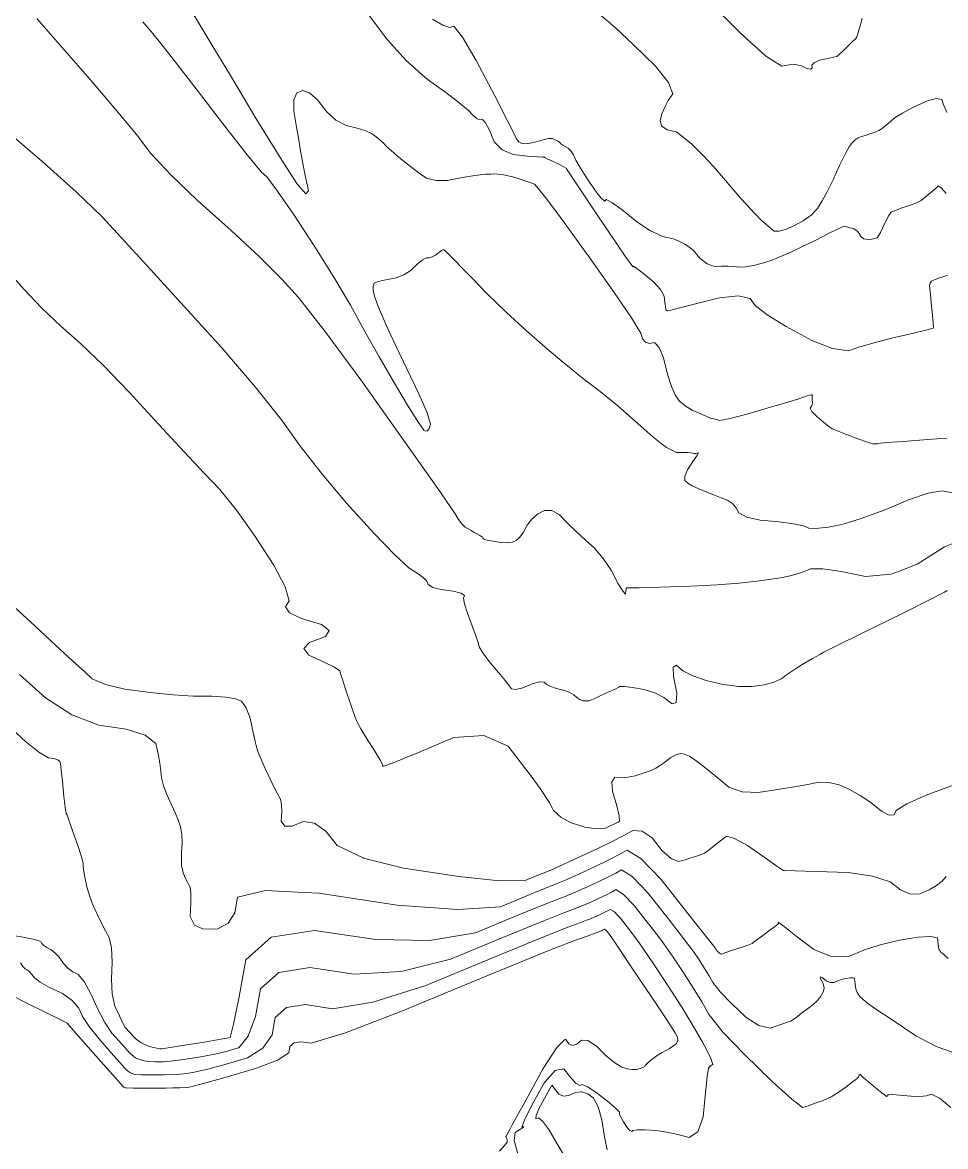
# Model space of a CAD drawing. Header units: inches. Extents: x 1337389 to 1347141, y 407035 to 414577.
# Drawn here: x 1345845 to 1346448, y 411025 to 411760 of the extents above; entities that cross this region are included whole.
import ezdxf

# ---------------------------------------------------------------- set-up
doc = ezdxf.new("R2010")
doc.units = ezdxf.units.IN
doc.header["$MEASUREMENT"] = 0
doc.layers.add('Topo', color=7, linetype='Continuous', lineweight=15, true_color=0x459900)

msp = doc.modelspace()

# ---------------------------------------------------------------- linework, layer by layer
at = {"layer": 'Topo'}
for p, q in [((1346375.8651, 411659.4899, 925), (1346375.4429, 411658.5739, 925)), ((1346422.435, 411402.713, 900), (1346417.3929, 411400.8092, 900)), ((1346194.8229, 411155.1441, 860), (1346193.1359, 411154.4691, 860)), ((1346194.5282, 411089.848, 860), (1346198.6439, 411093.8642, 860))]:
    msp.add_line(p, q, dxfattribs=at)
for points, elevation in [([(1346334.8648, 411735.1941), (1346330.4268, 411738.0789), (1346313.9141, 411752.9399), (1346291.5221, 411775.7502), (1346272.8729, 411793.8869), (1346257.9652, 411807.3522), (1346256.695, 411808.3519)], 930), ([(1346050.2668, 411786.8141), (1346054.0741, 411784.0098), (1346061.588, 411776.1482), (1346071.315, 411764.3319), (1346083.2561, 411748.5589), (1346095.426, 411735.0319), (1346107.826, 411723.75), (1346111.5651, 411721.0751)], 915), ([(1346124.4129, 411656.8638), (1346122.796, 411656.5329), (1346114.9609, 411656.3739), (1346108.692, 411657.9821), (1346103.99, 411661.3569), (1346099.2361, 411664.9269), (1346094.4298, 411668.6921), (1346089.5711, 411672.6509), (1346085.6571, 411675.9882), (1346082.687, 411678.701), (1346080.66, 411680.7919), (1346078.4031, 411682.883), (1346075.9161, 411684.9741), (1346073.197, 411687.065), (1346069.0109, 411689.0002), (1346063.3571, 411690.779), (1346056.2351, 411692.4011), (1346049.5501, 411696.017), (1346043.3028, 411701.626), (1346037.492, 411709.2279), (1346032.341, 411713.7849), (1346027.85, 411715.2949), (1346024.019, 411713.7598), (1346022.0669, 411709.2441), (1346021.9951, 411701.7471), (1346023.8028, 411691.2679), (1346025.2061, 411683.0531), (1346026.205, 411677.103), (1346026.7991, 411673.4179), (1346027.8888, 411667.616), (1346029.4761, 411659.697), (1346031.5579, 411649.6611), (1346029.8822, 411647.7102), (1346024.445, 411653.8431), (1346015.2489, 411668.061), (1346006.249, 411682.3579), (1345997.4441, 411696.7342), (1345988.8341, 411711.1881), (1345979.819, 411726.272), (1345970.401, 411741.9829), (1345960.5771, 411758.3231), (1345949, 411777.6999)], 910), ([(1346261.492, 411695.5429), (1346262.7333, 411700.075), (1346264.5289, 411704.507), (1346266.8811, 411708.8381), (1346269.7878, 411713.0681), (1346266.9751, 411720.5311), (1346258.442, 411731.2259), (1346244.1869, 411745.1519), (1346232.0361, 411756.5218), (1346221.9869, 411765.3359)], 925), ([(1346338.9361, 411396.4661), (1346334.0741, 411395.704), (1346324.7119, 411394.467), (1346313.243, 411393.1309), (1346298.8759, 411392.026), (1346281.61, 411391.1541), (1346261.4469, 411390.514), (1346247.7619, 411390.1279), (1346240.5571, 411389.996), (1346239.832, 411390.118), (1346239.3229, 411389.4922), (1346239.029, 411388.1189), (1346238.9519, 411385.998), (1346237.3382, 411387.5329), (1346234.187, 411392.7232), (1346229.5011, 411401.569), (1346224.3148, 411409.29), (1346218.6319, 411415.887), (1346212.45, 411421.358), (1346206.569, 411426.8251), (1346200.989, 411432.2862), (1346195.71, 411437.742), (1346190.6931, 411440.537), (1346185.938, 411440.6692), (1346181.4468, 411438.14), (1346177.6691, 411434.9382), (1346174.606, 411431.0619), (1346172.257, 411426.513), (1346169.8591, 411423.1441), (1346167.4109, 411420.9563), (1346164.9129, 411419.947), (1346161.5518, 411419.5409), (1346157.3299, 411419.7369), (1346152.2449, 411420.5338), (1346148.6789, 411421.197), (1346146.633, 411421.7251), (1346146.1061, 411422.118), (1346145.6741, 411422.529), (1346145.3361, 411422.9592), (1346145.0938, 411423.407), (1346144.8531, 411423.709), (1346144.614, 411423.8649), (1346144.3782, 411423.876), (1346143.529, 411424.2868), (1346142.0701, 411425.0991), (1346139.998, 411426.312), (1346137.9561, 411427.5029), (1346135.9428, 411428.6729), (1346133.9579, 411429.8221), (1346131.89, 411431.843), (1346129.737, 411434.7363), (1346127.4989, 411438.5021), (1346116.0901, 411454.968), (1346095.5089, 411484.1341), (1346065.755, 411526.001), (1346042.282, 411557.924), (1346025.089, 411579.9038), (1346014.1761, 411591.941), (1345999.502, 411606.5609), (1345981.0681, 411623.7631), (1345958.8732, 411643.548), (1345941.2759, 411660.418), (1345928.2781, 411674.374), (1345919.8771, 411685.4151), (1345907.174, 411700.9269), (1345890.1671, 411720.9079), (1345868.856, 411745.359), (1345854.004, 411762.437)], 900), ([(1346138.368, 411592.7279), (1346134.1911, 411596.9939), (1346125.0251, 411606.3), (1346120.3067, 411611.0069), (1346120.0379, 411611.1169), (1346119.7919, 411611.182), (1346119.5689, 411611.203), (1346119.368, 411611.18), (1346118.4691, 411610.574), (1346116.871, 411609.3858), (1346114.573, 411607.615), (1346112.4548, 411606.4349), (1346110.517, 411605.8469), (1346108.758, 411605.85), (1346106.2001, 411604.5161), (1346102.843, 411601.8459), (1346098.6871, 411597.8389), (1346094.0439, 411594.8101), (1346088.916, 411592.7578), (1346083.303, 411591.6829), (1346079.0379, 411590.7618), (1346076.1222, 411589.994), (1346074.5559, 411589.379), (1346073.81, 411587.639), (1346073.8849, 411584.7741), (1346074.781, 411580.783), (1346076.7308, 411575.1541), (1346079.7361, 411567.887), (1346083.796, 411558.982), (1346089.204, 411547.451), (1346095.9601, 411533.294), (1346104.0661, 411516.5109), (1346109.1819, 411504.4259), (1346111.308, 411497.0391), (1346110.446, 411494.35), (1346109.438, 411492.808), (1346108.2839, 411492.413), (1346106.985, 411493.165), (1346103.033, 411498.859), (1346096.43, 411509.495), (1346087.1738, 411525.0722), (1346077.8501, 411541.154), (1346068.4559, 411557.7409), (1346058.9939, 411574.8331), (1346048.076, 411593.2991), (1346035.7033, 411613.137), (1346021.8729, 411634.3481), (1346011.4251, 411649.5839), (1346004.3589, 411658.8451), (1346000.673, 411662.1301), (1345991.487, 411673.1639), (1345976.802, 411691.947), (1345956.6159, 411718.4782), (1345940.9491, 411738.701), (1345929.8, 411752.6161), (1345923.171, 411760.2229)], 905), ([(1346220.311, 411648.2071), (1346218.9949, 411649.8909), (1346213.5638, 411657.995), (1346209.405, 411664.5879), (1346206.5189, 411669.67), (1346204.9049, 411673.2399), (1346203.2051, 411675.917), (1346201.417, 411677.7), (1346199.5421, 411678.589), (1346197.9571, 411679.511), (1346196.664, 411680.4661), (1346195.6611, 411681.4551), (1346194.4241, 411682.3451), (1346192.9521, 411683.1389), (1346191.245, 411683.834), (1346188.585, 411683.8209), (1346184.9709, 411683.098), (1346180.405, 411681.665), (1346176.5617, 411680.7919), (1346173.4442, 411680.476), (1346171.0499, 411680.7191), (1346169.1038, 411681.731), (1346167.608, 411683.513), (1346166.5611, 411686.0629), (1346161.8099, 411695.4869), (1346153.3549, 411711.7852), (1346141.196, 411734.9579), (1346132.2549, 411750.1379), (1346126.5301, 411757.325), (1346124.0221, 411756.5202), (1346119.4061, 411758.0899), (1346112.6821, 411762.0351)], 920), ([(1346393.7721, 411762.604), (1346392.477, 411758.2131), (1346391.474, 411754.8259), (1346390.7619, 411752.442), (1346390.3418, 411751.0619), (1346389.929, 411750.019), (1346389.5239, 411749.3149), (1346389.1259, 411748.9488), (1346387.608, 411747.4851), (1346384.972, 411744.923), (1346381.2149, 411741.263), (1346378.6129, 411738.8049), (1346377.166, 411737.5477), (1346376.8719, 411737.4929), (1346374.91, 411737.0799), (1346371.2791, 411736.3071), (1346365.9799, 411735.1751), (1346362.4849, 411733.7379), (1346360.7949, 411731.995), (1346360.909, 411729.9481), (1346359.8249, 411729.175), (1346357.5418, 411729.6781), (1346354.061, 411731.456), (1346350.1539, 411732.2972), (1346345.8209, 411732.2001), (1346341.0629, 411731.165), (1346334.8648, 411735.1941)], 930), ([(1346111.5651, 411721.0751), (1346120.456, 411714.713), (1346129.9021, 411707.574), (1346136.1641, 411702.3341), (1346139.2422, 411698.991), (1346141.7989, 411696.891), (1346143.8349, 411696.033), (1346145.351, 411696.4179), (1346147.3869, 411694.1769), (1346149.943, 411689.3119), (1346153.0199, 411681.8222), (1346158.1699, 411676.514), (1346165.3939, 411673.3869), (1346174.6931, 411672.443), (1346181.0439, 411671.8619), (1346184.448, 411671.643), (1346184.905, 411671.7859), (1346185.267, 411671.8581), (1346185.533, 411671.86), (1346185.704, 411671.79), (1346185.8509, 411671.7109), (1346185.9751, 411671.6211), (1346186.0748, 411671.523), (1346187.677, 411670.729), (1346190.7782, 411669.242), (1346195.3811, 411667.0601), (1346198.5039, 411665.4849), (1346200.148, 411664.5159), (1346200.3111, 411664.153), (1346205.1929, 411656.792), (1346214.7909, 411642.4317), (1346220.9091, 411633.305)], 915), ([(1346449.0822, 411700.9581), (1346446.7049, 411706.5599), (1346445.696, 411709.5039), (1346442.035, 411710.077), (1346435.723, 411708.2769), (1346426.7599, 411704.1058), (1346419.9359, 411700.591), (1346415.2529, 411697.7321), (1346412.7099, 411695.5297), (1346410.434, 411693.5829), (1346408.4239, 411691.8921), (1346406.682, 411690.457), (1346404.4721, 411689.145), (1346401.793, 411687.9568), (1346398.647, 411686.8919), (1346395.8109, 411685.953), (1346393.2842, 411685.1408), (1346391.0671, 411684.456), (1346388.991, 411683.1332), (1346387.0558, 411681.1752), (1346385.2622, 411678.5801), (1346382.6329, 411673.7409), (1346379.1691, 411666.658), (1346375.8651, 411659.4899)], 925), ([(1346289.804, 411672.4861), (1346282.249, 411680.3251), (1346272.205, 411688.3182), (1346266.228, 411689.6638), (1346262.657, 411692.0723), (1346261.492, 411695.5429)], 925), ([(1345833.7779, 411689.1281), (1345858.8229, 411667.812), (1345879.713, 411649.0651), (1345896.4479, 411632.888), (1345909.0291, 411619.2811), (1345926.293, 411600.418), (1345948.2408, 411576.2988), (1345974.8731, 411546.925), (1345996.7839, 411521.4929), (1346013.9751, 411500.0032), (1346026.4451, 411482.456), (1346040.6668, 411464.222), (1346056.6409, 411445.3001), (1346074.366, 411425.6911), (1346087.959, 411411.548), (1346097.418, 411402.8719), (1346102.744, 411399.6621), (1346106.5822, 411396.8079), (1346108.9311, 411394.308), (1346109.7931, 411392.163), (1346112.9631, 411390.3562), (1346118.444, 411388.888), (1346126.2342, 411387.758), (1346131.2598, 411386.4628), (1346133.522, 411385.005), (1346133.021, 411383.3809), (1346133.7101, 411379.5272), (1346135.5871, 411373.4409), (1346138.6528, 411365.124), (1346140.9411, 411358.704), (1346142.4519, 411354.18), (1346143.1849, 411351.5539), (1346145.646, 411347.4372), (1346149.8371, 411341.8291), (1346155.755, 411334.7308), (1346160.1449, 411329.3789), (1346163.005, 411325.7719), (1346164.3359, 411323.91), (1346167.2708, 411323.5317), (1346171.81, 411324.6381), (1346177.9541, 411327.2261), (1346182.6009, 411328.4611), (1346185.751, 411328.3419), (1346187.405, 411326.8689), (1346190.0479, 411325.5049), (1346193.6799, 411324.25), (1346198.301, 411323.105), (1346202.08, 411321.7169), (1346205.0171, 411320.089), (1346207.111, 411318.2181), (1346209.076, 411316.9231), (1346210.911, 411316.2031), (1346212.615, 411316.058), (1346214.0229, 411316.0528), (1346215.1339, 411316.1859), (1346215.9469, 411316.4577), (1346218.3778, 411317.509), (1346222.4269, 411319.3372), (1346228.0929, 411321.943), (1346232.1059, 411323.857), (1346234.465, 411325.08), (1346235.1711, 411325.6109), (1346238.184, 411325.543), (1346243.5039, 411324.876), (1346251.1301, 411323.61), (1346257.973, 411321.3979), (1346264.0331, 411318.2399), (1346269.3089, 411314.136), (1346272.098, 411315.079), (1346272.402, 411321.0699), (1346270.2191, 411332.11), (1346270.1719, 411338.2521), (1346272.2629, 411339.4979), (1346276.49, 411335.8481), (1346282.9749, 411332.5268), (1346291.7199, 411329.5379), (1346302.7242, 411326.8781), (1346306.7899, 411326.3231)], 895), ([(1346323.7279, 411634.5588), (1346314.5391, 411644.3932), (1346296.3609, 411665.6832), (1346289.804, 411672.4861)], 925), ([(1346147.3301, 411660.538), (1346140.4132, 411659.7979), (1346132.1971, 411658.459), (1346124.4129, 411656.8638)], 910), ([(1346150.7468, 411660.6429), (1346147.4419, 411660.5501), (1346147.3301, 411660.538)], 910), ([(1346164.223, 411659.109), (1346159.201, 411660.1673), (1346153.2851, 411660.7149), (1346150.7468, 411660.6429)], 910), ([(1346192.936, 411637.0012), (1346192.7749, 411637.221), (1346186.5191, 411645.3899), (1346182.0202, 411650.991), (1346179.2791, 411654.024), (1346178.2961, 411654.4891), (1346175.6201, 411655.4579), (1346171.2509, 411656.9299), (1346165.1898, 411658.905), (1346164.223, 411659.109)], 910), ([(1346375.4429, 411658.5739), (1346374.87, 411657.3321), (1346370.979, 411649.476), (1346367.497, 411643.0901), (1346364.4229, 411638.1741), (1346360.298, 411633.808), (1346355.121, 411629.9931), (1346348.893, 411626.7271), (1346343.635, 411624.5102), (1346339.349, 411623.342), (1346336.0331, 411623.223), (1346327.7639, 411630.24), (1346323.7279, 411634.5588)], 925), ([(1346280.6358, 411612.793), (1346277.527, 411615.109), (1346270.943, 411618.0469), (1346263.374, 411619.752), (1346255.1481, 411623.523), (1346246.2631, 411629.3613), (1346236.7199, 411637.265), (1346230.052, 411642.1591), (1346226.2599, 411644.0419), (1346225.3439, 411642.9149), (1346222.9219, 411644.864), (1346220.311, 411648.2071)], 920), ([(1346448.6651, 411647.9699), (1346445.4879, 411651.4851), (1346443.4712, 411652.8759), (1346442.6141, 411652.1412), (1346440.904, 411650.678), (1346438.342, 411648.486), (1346434.9272, 411645.5661), (1346432.2611, 411643.483), (1346430.3429, 411642.2382), (1346429.174, 411641.8311), (1346427.0132, 411641.0799), (1346423.861, 411639.9851), (1346419.7171, 411638.5481), (1346416.479, 411637.3479), (1346414.147, 411636.3849), (1346412.7219, 411635.66), (1346411.105, 411633.6412), (1346409.2941, 411630.328), (1346407.2909, 411625.7199), (1346405.6729, 411622.3441), (1346404.441, 411620.2002), (1346403.5941, 411619.2869), (1346402.092, 411618.5938), (1346399.936, 411618.1219), (1346397.1251, 411617.87), (1346394.8201, 411618.3819), (1346393.0209, 411619.6571), (1346391.7279, 411621.6948), (1346390.4809, 411623.223), (1346389.279, 411624.241), (1346388.1238, 411624.748), (1346386.91, 411625.2011), (1346385.6372, 411625.5989), (1346384.3049, 411625.9419), (1346383.2241, 411626.2251), (1346382.391, 411626.447), (1346381.8089, 411626.609), (1346378.3649, 411625.142), (1346372.0619, 411622.0441), (1346362.8979, 411617.317), (1346354.6611, 411613.2159), (1346347.351, 411609.742), (1346340.9669, 411606.895), (1346334.7091, 411604.4589), (1346328.575, 411602.4339), (1346322.5652, 411600.8191), (1346317.439, 411599.9011), (1346313.1951, 411599.6798), (1346309.835, 411600.1551), (1346306.027, 411600.4148), (1346301.77, 411600.4609), (1346297.0661, 411600.292), (1346292.3898, 411601.9821), (1346287.744, 411605.53), (1346283.128, 411610.9369), (1346280.6358, 411612.793)], 920), ([(1346208.8589, 411615.074), (1346202.3611, 411624.132), (1346192.936, 411637.0012)], 910), ([(1346220.9091, 411633.305), (1346229.107, 411621.0741), (1346238.752, 411606.959), (1346243.726, 411600.088), (1346244.0287, 411600.4609), (1346246.401, 411598.912), (1346248.02, 411597.647)], 915), ([(1346449.0381, 411487.8519), (1346436.435, 411486.96), (1346420.4759, 411485.8201), (1346409.6609, 411484.988), (1346403.99, 411484.462), (1346403.4611, 411484.2441), (1346403.082, 411484.1169), (1346402.8501, 411484.0811), (1346402.7672, 411484.1371), (1346402.339, 411484.1802), (1346401.567, 411484.2122), (1346400.4501, 411484.2332), (1346397.0571, 411485.2699), (1346391.3879, 411487.3251), (1346383.4429, 411490.3961), (1346377.887, 411492.5491), (1346374.7199, 411493.782), (1346373.941, 411494.097), (1346371.8511, 411495.6379), (1346368.45, 411498.4042), (1346363.7381, 411502.3971), (1346360.841, 411505.4261), (1346359.7581, 411507.4931), (1346360.4911, 411508.5962), (1346360.9401, 411509.851), (1346361.1047, 411511.258), (1346360.9852, 411512.817), (1346360.9431, 411514.0959), (1346360.9769, 411515.0938), (1346361.0882, 411515.811), (1346360.8509, 411516.2159), (1346360.265, 411516.3089), (1346359.33, 411516.0891), (1346357.6751, 411515.5879), (1346355.298, 411514.8059), (1346352.1999, 411513.7431), (1346345, 411511.5182), (1346333.6981, 411508.132), (1346318.294, 411503.5839), (1346307.282, 411500.7331), (1346300.663, 411499.576), (1346298.4373, 411500.1151), (1346296.6679, 411500.5521), (1346295.3569, 411500.886), (1346294.5029, 411501.117), (1346292.0781, 411502.0882), (1346288.0809, 411503.7989), (1346282.5139, 411506.251), (1346277.9211, 411509.0589), (1346274.303, 411512.2238), (1346271.6581, 411515.745), (1346269.031, 411521.625), (1346266.4189, 411529.862), (1346263.8238, 411540.4571), (1346260.97, 411547.3269), (1346257.8591, 411550.4721), (1346254.488, 411549.8929), (1346251.87, 411550.7241), (1346250.0019, 411552.9661), (1346248.8871, 411556.6178), (1346242.7281, 411566.695), (1346231.524, 411583.1981), (1346215.2781, 411606.125), (1346208.8589, 411615.074)], 910), ([(1346175.3619, 411269.328), (1346174.2148, 411270.8829), (1346162.1099, 411286.408), (1346146.283, 411293.483), (1346126.7321, 411292.1099), (1346103.4581, 411282.287), (1346087.9559, 411275.9929), (1346080.227, 411273.2278), (1346080.2691, 411273.992), (1346078.507, 411277.3391), (1346074.941, 411283.2689), (1346069.569, 411291.7821), (1346065.7741, 411297.9181), (1346063.5542, 411301.6749), (1346062.9099, 411303.0539), (1346061.3969, 411307.2091), (1346059.0131, 411314.138), (1346055.7581, 411323.843), (1346053.5092, 411330.693), (1346052.2649, 411334.6889), (1346052.0261, 411335.831), (1346048.5371, 411338.0891), (1346041.7962, 411341.463), (1346031.805, 411345.9529), (1346028.6098, 411350.252), (1346032.2109, 411354.36), (1346042.6071, 411358.276), (1346045.211, 411362.1739), (1346040.023, 411366.0519), (1346027.044, 411369.913), (1346019.1969, 411373.7791), (1346016.4841, 411377.6528), (1346018.9051, 411381.5341), (1346016.3518, 411390.5991), (1346008.8261, 411404.8471), (1345996.3259, 411424.2779), (1345984.5691, 411440.8041), (1345973.5519, 411454.425), (1345963.278, 411465.1408), (1345949.9929, 411479.2969), (1345933.7001, 411496.8942), (1345914.3969, 411517.932), (1345897.2711, 411535.6663), (1345882.324, 411550.0961), (1345869.5539, 411561.222), (1345857.304, 411572.9179), (1345845.574, 411585.186), (1345834.3648, 411598.024)], 890), ([(1346248.02, 411597.647), (1346250.8421, 411595.442), (1346257.3521, 411590.0489), (1346261.827, 411585.1671), (1346264.268, 411580.7961), (1346264.6731, 411576.9339), (1346265.011, 411574.1391), (1346265.281, 411572.41), (1346265.4841, 411571.746), (1346265.792, 411571.333), (1346266.2039, 411571.171), (1346266.7221, 411571.2601), (1346272.597, 411572.731), (1346283.8302, 411575.5827), (1346300.4201, 411579.8172), (1346312.609, 411581.0789), (1346320.397, 411579.3682), (1346323.7839, 411574.684), (1346331.634, 411568.517), (1346343.9459, 411560.8649), (1346360.721, 411551.73), (1346374.337, 411546.4749), (1346384.7942, 411545.1), (1346392.0909, 411547.6042), (1346401.443, 411550.3301), (1346412.8479, 411553.277), (1346426.3071, 411556.4441), (1346435.354, 411558.6699), (1346439.991, 411559.9551), (1346440.2161, 411560.298), (1346440.1001, 411563.11), (1346439.6429, 411568.3921), (1346438.845, 411576.1431), (1346438.2662, 411581.9711), (1346437.907, 411585.8751), (1346437.767, 411587.857), (1346438.1161, 411589.4031), (1346438.9549, 411590.5141), (1346440.2839, 411591.1899), (1346441.5923, 411591.787), (1346442.879, 411592.305), (1346444.1459, 411592.7441), (1346446.338, 411593.508), (1346449.4559, 411594.5939)], 915), ([(1346262.2559, 411484.497), (1346256.6741, 411488.7661), (1346245.3068, 411499.0981), (1346233.842, 411508.995), (1346222.2779, 411518.4551), (1346210.6161, 411527.4788), (1346198.67, 411537.127), (1346186.4419, 411547.3981), (1346173.931, 411558.2929), (1346161.0519, 411570.1911), (1346147.805, 411583.0911), (1346138.368, 411592.7279)], 905), ([(1346365.1399, 411429.0238), (1346364.2309, 411428.9231), (1346358.723, 411429.169), (1346355.2068, 411430.493), (1346348.7539, 411431.804), (1346339.363, 411433.1), (1346327.0349, 411434.3821), (1346318.2579, 411436.3618), (1346313.0298, 411439.0409), (1346311.352, 411442.4171), (1346308.876, 411445.1921), (1346305.6041, 411447.3661), (1346301.5339, 411448.94), (1346297.041, 411450.7081), (1346292.125, 411452.6708), (1346286.787, 411454.829), (1346282.5988, 411456.7998), (1346279.56, 411458.5862), (1346277.6719, 411460.186), (1346277.621, 411463.0719), (1346279.4079, 411467.244), (1346283.0331, 411472.7011), (1346285.448, 411476.3681), (1346286.652, 411478.2451), (1346286.645, 411478.332), (1346286.379, 411478.3132), (1346285.854, 411478.188), (1346285.0701, 411477.956), (1346284.5171, 411477.809), (1346284.1951, 411477.7471), (1346284.1049, 411477.769), (1346283.654, 411477.8889), (1346282.8428, 411478.1071), (1346281.673, 411478.424), (1346279.508, 411478.6011), (1346276.3478, 411478.639), (1346272.1941, 411478.5361), (1346265.6362, 411481.9117), (1346262.2559, 411484.497)], 905), ([(1346480.6029, 411461.8222), (1346475.372, 411461.371), (1346469.5739, 411459.1531), (1346463.381, 411455.183), (1346457.411, 411452.928), (1346451.6611, 411452.386), (1346446.1329, 411453.5599), (1346440.4547, 411452.595)], 905), ([(1346440.4547, 411452.595), (1346436.904, 411451.992), (1346423.9749, 411447.682), (1346414.7379, 411443.7659)], 905), ([(1346414.7379, 411443.7659), (1346407.3449, 411440.632), (1346398.4981, 411437.3181)], 905), ([(1346398.4981, 411437.3181), (1346393.0941, 411435.2941), (1346381.2229, 411431.6689), (1346371.731, 411429.756), (1346365.1399, 411429.0238)], 905), ([(1346491.4089, 411421.669), (1346478.8621, 411424.8901), (1346463.927, 411423.3791), (1346447.528, 411416.897), (1346429.666, 411405.445), (1346422.435, 411402.713)], 900), ([(1346417.3929, 411400.8092), (1346412.442, 411398.9391), (1346395.8569, 411397.3778), (1346379.9099, 411400.762), (1346367.908, 411402.4368), (1346359.85, 411402.4029), (1346355.7371, 411400.6591), (1346351.2792, 411399.151), (1346346.4759, 411397.8781), (1346341.3279, 411396.8411), (1346338.9361, 411396.4661)], 900), ([(1346350.6261, 411337.5089), (1346354.3721, 411339.824), (1346361.2799, 411343.797), (1346365.8931, 411346.448), (1346368.2244, 411347.7765), (1346376.8681, 411352.0321), (1346394.105, 411360.535), (1346419.9472, 411373.287), (1346437.7448, 411382.1659), (1346447.4979, 411387.1711), (1346449.206, 411388.3031)], 895), ([(1345839.6239, 411377.2788), (1345852.519, 411365.177), (1345866.4051, 411352.318), (1345877.3089, 411342.2571), (1345885.2291, 411334.9951), (1345890.1659, 411330.532), (1345898.9399, 411326.7921), (1345911.552, 411323.7769), (1345928.001, 411321.4849), (1345942.9539, 411319.9561), (1345956.4119, 411319.191), (1345968.375, 411319.1889), (1345977.592, 411318.6301), (1345984.0619, 411317.5139), (1345987.785, 411315.841), (1345990.9197, 411311.6033), (1345993.4689, 411304.7989), (1345995.4292, 411295.4311), (1345996.941, 411288.5769), (1345998.0029, 411284.237), (1345998.6151, 411282.4098), (1346000.317, 411278.4201), (1346003.1092, 411272.2669), (1346006.9901, 411263.9491), (1346009.982, 411257.7629), (1346012.085, 411253.7079), (1346013.2979, 411251.7851), (1346013.9909, 411248.4141), (1346014.1619, 411243.5939), (1346013.8128, 411237.3259), (1346016.033, 411234.1831), (1346020.821, 411234.1641), (1346028.178, 411237.2691), (1346035.537, 411236.1908), (1346042.8969, 411230.93), (1346050.2601, 411221.4871), (1346067.2331, 411213.3741), (1346067.4728, 411213.313)], 885), ([(1345842.6879, 411333.2681), (1345859.5909, 411317.9872), (1345876.8389, 411306.9669), (1345894.433, 411300.207), (1345912.371, 411297.7069), (1345924.812, 411293.734), (1345931.755, 411288.2869), (1345933.2019, 411281.3649), (1345934.316, 411275.2949), (1345935.0981, 411270.0751), (1345935.5479, 411265.707), (1345936.8571, 411260.606), (1345939.0279, 411254.7739), (1345942.0591, 411248.21), (1345944.545, 411242.4969), (1345946.486, 411237.6339), (1345947.883, 411233.6218), (1345948.6888, 411228.8051), (1345948.904, 411223.184), (1345948.5288, 411216.7588), (1345948.4339, 411211.7201), (1345948.6211, 411208.067), (1345949.088, 411205.7991), (1345949.718, 411203.5981), (1345950.5111, 411201.4642), (1345951.4651, 411199.3971), (1345952.3929, 411197.4959), (1345953.2921, 411195.761), (1345954.164, 411194.1941), (1345954.6098, 411190.2388), (1345954.6293, 411183.8959), (1345954.2231, 411175.1668), (1345957.02, 411169.4463), (1345963.021, 411166.736), (1345972.227, 411167.034), (1345978.991, 411170.6359), (1345983.316, 411177.5419), (1345985.199, 411187.7521), (1346003.5479, 411191.9829), (1346024.3771, 411190.938)], 880), ([(1346306.7899, 411326.3231), (1346312.6998, 411325.5149), (1346321.6471, 411325.4491), (1346329.5649, 411326.678), (1346335.9529, 411328.3812), (1346340.8111, 411330.555), (1346344.137, 411333.203), (1346348.6568, 411336.292), (1346350.6261, 411337.5089)], 895), ([(1345835.16, 411299.889), (1345846.5228, 411289.6161), (1345855.3031, 411282.6001), (1345861.5009, 411278.8398), (1345865.116, 411278.3358), (1345867.6228, 411277.5349), (1345869.023, 411276.438), (1345869.3141, 411275.0429), (1345869.853, 411270.761), (1345870.6398, 411263.5921), (1345871.674, 411253.5359), (1345872.5271, 411246.4791), (1345873.1981, 411242.4209), (1345873.687, 411241.3621), (1345875.136, 411237.43), (1345877.544, 411230.6248), (1345880.9119, 411220.9471), (1345883.1329, 411214.063), (1345884.2051, 411209.9738), (1345884.129, 411208.679), (1345884.525, 411205.6549), (1345885.3911, 411200.9), (1345886.7269, 411194.416), (1345888.529, 411188.123), (1345890.7939, 411182.02), (1345893.5239, 411176.1079), (1345896.176, 411170.6731), (1345898.7479, 411165.7141), (1345901.2421, 411161.2309), (1345902.7279, 411154.4758), (1345903.208, 411145.4492), (1345902.6822, 411134.149), (1345903.2919, 411124.475), (1345905.0381, 411116.4269), (1345907.9199, 411110.0041), (1345910.1498, 411105.3749), (1345911.7272, 411102.5389), (1345912.6521, 411101.4969), (1345913.8612, 411100.141), (1345915.3548, 411098.472), (1345917.1331, 411096.4891), (1345918.8801, 411094.8079), (1345920.5981, 411093.4281), (1345922.2851, 411092.3491), (1345924.4109, 411091.3269), (1345926.976, 411090.362), (1345929.9811, 411089.454), (1345932.4201, 411088.8501), (1345934.2931, 411088.551), (1345935.5991, 411088.557), (1345941.085, 411089.3219), (1345950.751, 411090.8469), (1345964.5971, 411093.1298), (1345974.155, 411094.7481), (1345979.4282, 411095.7009), (1345980.413, 411095.9889), (1345980.609, 411096.753)], 875), ([(1346326.9288, 411256.3291), (1346325.779, 411256.154), (1346315.1009, 411256.7069), (1346306.4202, 411259.7429), (1346299.7339, 411265.2618), (1346293.826, 411270.07), (1346288.6971, 411274.1659), (1346284.3469, 411277.55), (1346280.6421, 411279.9399), (1346277.583, 411281.335), (1346275.169, 411281.7361), (1346272.1769, 411280.9629), (1346268.6081, 411279.0172), (1346264.4601, 411275.897), (1346261.153, 411273.5668), (1346258.6849, 411272.0279), (1346257.058, 411271.28), (1346254.282, 411270.2149), (1346250.3569, 411268.8329), (1346245.2839, 411267.1341), (1346240.5051, 411266.1201), (1346236.0221, 411265.7907), (1346231.8331, 411266.1469), (1346229.962, 411263.1989), (1346230.409, 411256.947), (1346233.173, 411247.3918), (1346234.7258, 411240.857), (1346235.0669, 411237.3421), (1346234.1969, 411236.8471), (1346232.285, 411235.901), (1346229.332, 411234.502), (1346225.3372, 411232.6509), (1346219.6852, 411232.336), (1346212.376, 411233.5579), (1346203.41, 411236.315), (1346196.5299, 411239.9631), (1346191.7361, 411244.501), (1346190.944, 411246.088)], 890), ([(1346190.944, 411246.088), (1346189.0271, 411249.9299), (1346183.187, 411258.724), (1346175.3619, 411269.328)], 890), ([(1346356.7811, 411261.1931), (1346349.2211, 411259.842), (1346338.453, 411258.084), (1346326.9288, 411256.3291)], 890), ([(1346453.728, 411261.2311), (1346435.4591, 411254.3389), (1346422.849, 411248.7478), (1346415.8971, 411244.4588), (1346414.6041, 411241.4719), (1346411.3961, 411241.3301), (1346406.272, 411244.034), (1346399.2321, 411249.5841), (1346392.2948, 411254.297), (1346385.461, 411258.1731), (1346378.7279, 411261.2111), (1346371.9209, 411262.767), (1346365.0392, 411262.838), (1346358.0831, 411261.4261), (1346356.7811, 411261.1931)], 890), ([(1346221.7609, 411220.0748), (1346229.323, 411223.7218), (1346237.7867, 411228.057), (1346243.7011, 411231.4188), (1346249.851, 411230.874), (1346256.235, 411226.424), (1346262.856, 411218.0681), (1346268.6611, 411212.9162), (1346273.6509, 411210.9669), (1346277.8271, 411212.2221), (1346281.5229, 411213.334), (1346284.74, 411214.3041), (1346287.478, 411215.1309), (1346290.453, 411216.599), (1346293.665, 411218.7082), (1346297.1141, 411221.458), (1346300.139, 411223.8719), (1346302.741, 411225.9491), (1346304.918, 411227.6909), (1346310.2131, 411226.1831), (1346318.624, 411221.4271), (1346330.1529, 411213.422), (1346337.891, 411208.0419), (1346341.8392, 411205.286), (1346341.9961, 411205.1559), (1346342.131, 411205.074), (1346342.2421, 411205.04), (1346342.3301, 411205.053), (1346342.453, 411205.0752), (1346342.612, 411205.106), (1346342.806, 411205.145), (1346349.8408, 411204.9389), (1346356.4159, 411204.7241)], 885), ([(1346067.4728, 411213.313), (1346093.815, 411206.5909), (1346130.006, 411201.1391), (1346156.5141, 411198.492), (1346173.3372, 411198.65), (1346180.477, 411201.613), (1346185.632, 411203.729), (1346188.8052, 411204.9981), (1346189.993, 411205.42), (1346195.3069, 411207.7961), (1346204.7459, 411212.1262), (1346218.3099, 411218.411), (1346221.7609, 411220.0748)], 885), ([(1346226.3301, 411211.2739), (1346228.353, 411212.249), (1346235.2159, 411215.7649), (1346240.0109, 411218.4902), (1346249.0299, 411212.9571), (1346262.2741, 411199.1669), (1346279.743, 411177.1182), (1346291.488, 411162.2701), (1346297.5109, 411154.6221), (1346297.811, 411154.1741), (1346298.0788, 411153.754), (1346298.3171, 411153.361), (1346298.5229, 411152.9959), (1346298.924, 411152.499), (1346299.5189, 411151.872), (1346300.3079, 411151.1139), (1346301.0101, 411150.6679), (1346301.625, 411150.5341), (1346302.153, 411150.7128), (1346304.5912, 411151.534), (1346308.9401, 411152.9991), (1346315.199, 411155.106), (1346319.4911, 411156.5999), (1346321.815, 411157.4819), (1346322.1719, 411157.7509), (1346324.2071, 411159.2739), (1346327.9181, 411162.051), (1346333.3069, 411166.083), (1346336.9469, 411168.8501), (1346338.8372, 411170.352), (1346338.9781, 411170.588), (1346339.026, 411170.827), (1346338.9811, 411171.068), (1346338.8428, 411171.3121), (1346342.6381, 411168.451), (1346350.365, 411162.4831), (1346362.026, 411153.4099), (1346373.3681, 411148.8339), (1346384.3929, 411148.7541), (1346386.8501, 411149.7681)], 880), ([(1346024.3771, 411190.938), (1346038.3629, 411190.236), (1346089.6431, 411182.5109), (1346129.2119, 411179.5948), (1346157.0701, 411181.4869), (1346173.2169, 411188.1889), (1346184.8771, 411192.9751), (1346192.052, 411195.8451), (1346194.74, 411196.7989), (1346200.1978, 411199.133), (1346208.4261, 411202.8479), (1346219.4229, 411207.944), (1346226.3301, 411211.2739)], 880), ([(1345980.609, 411096.753), (1345982.622, 411104.5953), (1345986.0559, 411121.519), (1345990.712, 411146.7618), (1346007.181, 411161.577), (1346035.4618, 411165.964), (1346075.5551, 411159.9241), (1346110.6681, 411159.3781), (1346140.802, 411164.325), (1346165.9561, 411174.7647), (1346184.1222, 411182.22), (1346195.299, 411186.6911), (1346199.4869, 411188.1771), (1346205.0891, 411190.47), (1346212.1061, 411193.5699), (1346220.5371, 411197.4771), (1346227.383, 411200.7771), (1346230.8559, 411202.5561)], 875), ([(1346230.8559, 411202.5561), (1346232.6441, 411203.4721), (1346236.32, 411205.562), (1346243.2341, 411201.32), (1346253.3881, 411190.7481), (1346266.78, 411173.8441), (1346276.9159, 411160.772), (1346283.796, 411151.529), (1346287.42, 411146.117), (1346290.668, 411141.037), (1346293.538, 411136.2879), (1346296.032, 411131.8708), (1346300.874, 411125.872), (1346308.0641, 411118.2909), (1346317.6033, 411109.1271), (1346326.089, 411103.738), (1346333.5219, 411102.1211), (1346339.903, 411104.2789), (1346344.2911, 411105.763), (1346346.686, 411106.572), (1346347.0889, 411106.7082), (1346347.3579, 411106.798), (1346347.4922, 411106.8431), (1346348.404, 411107.5291), (1346350.2269, 411108.9), (1346352.961, 411110.9569), (1346355.787, 411113.0789), (1346358.703, 411115.2649), (1346361.7111, 411117.515), (1346364.2849, 411119.9669), (1346366.4241, 411122.6211), (1346368.129, 411125.476), (1346368.7099, 411128.3629), (1346368.1651, 411131.2821), (1346366.495, 411134.233), (1346366.2679, 411135.5098), (1346367.485, 411135.1138), (1346370.1461, 411133.0431), (1346372.734, 411131.9988), (1346375.2488, 411131.9809), (1346377.692, 411132.9891), (1346380.2519, 411133.809), (1346382.931, 411134.4418), (1346385.727, 411134.886), (1346387.614, 411134.9989), (1346388.5911, 411134.7811), (1346388.6589, 411134.2309), (1346388.8241, 411132.8931), (1346389.086, 411130.768), (1346389.446, 411127.8549), (1346390.412, 411125.2571), (1346391.9839, 411122.9741), (1346394.162, 411121.007), (1346395.7507, 411119.5711), (1346396.7519, 411118.6679), (1346397.163, 411118.2957), (1346402.647, 411114.553), (1346413.2048, 411107.4379), (1346428.8351, 411096.951), (1346441.9919, 411089.9409), (1346452.6761, 411086.4061)], 875), ([(1346356.4159, 411204.7241), (1346363.7151, 411204.486), (1346384.4311, 411203.787), (1346400.5061, 411201.5451), (1346405.2039, 411199.9899)], 885), ([(1346405.2039, 411199.9899), (1346411.9418, 411197.7609), (1346418.7379, 411192.4341), (1346425.2611, 411189.7819), (1346431.5089, 411189.807), (1346437.4841, 411192.5081), (1346442.3081, 411195.3251), (1346445.9798, 411198.2601), (1346448.5009, 411201.312)], 885), ([(1345984.7071, 411088.86), (1345986.1063, 411089.2682), (1345992.2099, 411096.7888), (1345996.941, 411109.649), (1346000.298, 411127.8482), (1346012.172, 411138.529), (1346032.5619, 411141.6921), (1346061.467, 411137.338), (1346092.125, 411139.1609), (1346124.535, 411147.1619), (1346158.696, 411161.3411), (1346183.3668, 411171.466), (1346198.546, 411177.538), (1346204.233, 411179.556), (1346209.98, 411181.807), (1346215.786, 411184.292), (1346221.6499, 411187.009), (1346226.412, 411189.305), (1346230.072, 411191.1799), (1346232.6289, 411192.6329), (1346237.4389, 411189.6831), (1346237.6599, 411189.4529)], 870), ([(1346237.6599, 411189.4529), (1346244.502, 411182.329), (1346244.791, 411181.965)], 870), ([(1346233.4298, 411176.185), (1346231.6429, 411178.0451), (1346228.938, 411179.705), (1346227.5001, 411178.8871), (1346225.442, 411177.833), (1346222.7641, 411176.542), (1346219.466, 411175.0131), (1346214.871, 411173.1439), (1346213.5009, 411172.6299)], 865), ([(1346244.791, 411181.965), (1346253.8171, 411170.5708), (1346254.263, 411169.9798)], 870), ([(1346213.5009, 411172.6299), (1346208.9799, 411170.935), (1346201.793, 411168.384), (1346182.612, 411160.7121), (1346151.4361, 411147.9169), (1346108.2671, 411129.999), (1346073.5811, 411118.9439), (1346047.379, 411114.7508), (1346029.6609, 411117.421), (1346017.163, 411115.482), (1346009.8849, 411108.934), (1346007.827, 411097.7791), (1346001.7979, 411088.9828), (1345991.7991, 411082.5481), (1345977.8292, 411078.4721), (1345967.2159, 411075.6101)], 865), ([(1346289.193, 411092.9089), (1346283.6119, 411102.7959), (1346275.722, 411115.8209), (1346266.6398, 411130.0033), (1346256.3671, 411145.3437), (1346247.7719, 411157.775), (1346240.855, 411167.2969), (1346235.616, 411173.909), (1346233.4298, 411176.185)], 865), ([(1346254.263, 411169.9798), (1346262.3439, 411159.2731), (1346270.081, 411148.4361), (1346277.0298, 411138.06), (1346283.256, 411128.32), (1346288.76, 411119.215), (1346293.5401, 411110.747), (1346302.8239, 411099.245), (1346316.61, 411084.71), (1346334.898, 411067.1411), (1346347.5891, 411055.5968), (1346354.682, 411050.078), (1346356.1758, 411050.5829), (1346358.935, 411051.5182), (1346362.956, 411052.8832), (1346368.2419, 411054.678), (1346373.4689, 411057.156), (1346378.638, 411060.3181), (1346383.7499, 411064.1639), (1346387.3669, 411066.8839), (1346389.4879, 411068.4781), (1346390.1151, 411068.9471), (1346390.7101, 411069.5561), (1346391.273, 411070.3052), (1346391.8039, 411071.1951), (1346392.259, 411071.6342), (1346392.637, 411071.6241), (1346392.939, 411071.164), (1346394.6361, 411069.624), (1346397.729, 411067.004), (1346402.218, 411063.303), (1346405.4741, 411060.632), (1346407.497, 411058.9899), (1346408.288, 411058.378), (1346408.8851, 411057.9088), (1346409.2868, 411057.5828), (1346409.4961, 411057.401), (1346409.8088, 411057.474), (1346410.2269, 411057.8049), (1346410.7479, 411058.392), (1346413.473, 411058.5451), (1346418.402, 411058.264), (1346425.5361, 411057.55), (1346431.3339, 411057.404), (1346435.7948, 411057.8257), (1346438.9199, 411058.8169), (1346444.2151, 411056.2491), (1346451.6787, 411050.1211)], 870), ([(1345834.102, 411163.323), (1345845.0801, 411161.615), (1345852.5939, 411160.0522), (1345856.642, 411158.6331), (1345857.2259, 411157.36), (1345858.495, 411156.089), (1345860.449, 411154.821), (1345863.0878, 411153.556), (1345865.7758, 411151.4039), (1345868.5109, 411148.3649), (1345871.2939, 411144.4379), (1345874.2982, 411141.2579), (1345877.5229, 411138.8231), (1345880.969, 411137.1329), (1345884.8361, 411132.5109), (1345889.1231, 411124.956), (1345893.8299, 411114.4678), (1345898.4819, 411105.7691), (1345903.079, 411098.8589), (1345907.6211, 411093.7372), (1345911.08, 411089.842), (1345913.4559, 411087.174), (1345914.7489, 411085.733), (1345916.019, 411084.5101), (1345917.268, 411083.507), (1345918.494, 411082.723), (1345920.04, 411081.9801), (1345921.905, 411081.2781), (1345924.0902, 411080.6177), (1345927.246, 411080.1849), (1345931.372, 411079.98), (1345936.469, 411080.0029), (1345943.1549, 411080.5602), (1345951.4281, 411081.6521), (1345961.289, 411083.279), (1345970.3559, 411085.09), (1345978.6281, 411087.087), (1345984.7071, 411088.86)], 870), ([(1346198.6439, 411093.8642), (1346199.554, 411094.7519), (1346201.8031, 411091.854), (1346204.303, 411090.8049), (1346207.053, 411091.6048), (1346210.0531, 411094.254), (1346214.2559, 411093.867), (1346219.662, 411090.4448), (1346226.27, 411083.9871), (1346231.863, 411079.3279), (1346236.441, 411076.4689), (1346240.0041, 411075.4091), (1346243.1847, 411074.9109), (1346245.984, 411074.9748), (1346248.3999, 411075.6), (1346250.219, 411076.2988), (1346251.439, 411077.07), (1346252.0609, 411077.914), (1346253.326, 411079.1621), (1346255.2351, 411080.8141), (1346257.7869, 411082.869), (1346260.307, 411084.6608), (1346262.7951, 411086.1891), (1346265.2521, 411087.4531), (1346267.6339, 411088.8329), (1346269.942, 411090.33), (1346272.1759, 411091.9442), (1346273.1591, 411093.9182), (1346272.8901, 411096.252), (1346271.3679, 411098.947), (1346265.8219, 411107.5117), (1346256.249, 411121.946), (1346242.652, 411142.2509), (1346233.2, 411156.2761), (1346227.8919, 411164.023), (1346226.7289, 411165.49), (1346225.8481, 411166.4082), (1346225.248, 411166.7759), (1346224.928, 411166.5949), (1346224.472, 411166.3609), (1346223.8769, 411166.0739), (1346223.145, 411165.7351), (1346219.7619, 411164.4819), (1346213.727, 411162.313), (1346205.0399, 411159.2308), (1346194.8229, 411155.1441)], 860), ([(1346404.0409, 411156.036), (1346406.3229, 411156.7669), (1346418.0632, 411159.5391), (1346430.3191, 411161.488), (1346438.5878, 411161.9829), (1346442.872, 411161.026), (1346443.169, 411158.6149), (1346443.4109, 411156.6571), (1346443.596, 411155.1521), (1346443.7261, 411154.0992), (1346444.075, 411153.161), (1346444.6431, 411152.336), (1346445.43, 411151.6251), (1346446.5548, 411150.6091), (1346448.0189, 411149.286), (1346449.822, 411147.6578)], 880), ([(1346193.1359, 411154.4691), (1346181.856, 411149.957), (1346144.1759, 411134.4931), (1346091.9989, 411112.8369), (1346055.038, 411098.7282), (1346033.291, 411092.165), (1346026.76, 411093.1491), (1346022.153, 411092.4341), (1346019.471, 411090.021), (1346018.7121, 411085.9089), (1346011.3861, 411081.1782), (1345997.4909, 411075.827), (1345977.0291, 411069.857), (1345962.7572, 411065.7729), (1345954.6751, 411063.5748), (1345952.7822, 411063.2629), (1345947.294, 411063.036), (1345942.8659, 411062.967)], 860), ([(1346386.8501, 411149.7681), (1346395.1, 411153.1721), (1346404.0409, 411156.036)], 880), ([(1345967.2159, 411075.6101), (1345966.5569, 411075.432), (1345957.982, 411073.4272), (1345952.1049, 411072.4578), (1345945.2239, 411071.798), (1345937.3399, 411071.449), (1345928.4521, 411071.4091), (1345922.0711, 411071.5199), (1345918.1992, 411071.7821), (1345916.8341, 411072.194), (1345915.6691, 411072.6319), (1345914.7039, 411073.0961), (1345913.938, 411073.586), (1345913.1579, 411074.213), (1345912.3641, 411074.9759), (1345911.5571, 411075.8771), (1345908.299, 411079.544), (1345902.59, 411085.9769), (1345894.43, 411095.1778), (1345888.1868, 411103.1019), (1345883.86, 411109.7499), (1345881.4489, 411115.1211), (1345877.044, 411120.0739), (1345870.6439, 411124.6079), (1345862.2499, 411128.723), (1345856.135, 411132.1981), (1345852.3, 411135.0319), (1345850.7451, 411137.2259), (1345849.216, 411138.9249), (1345847.7151, 411140.1269), (1345846.24, 411140.8339), (1345844.761, 411142.3861), (1345843.2791, 411144.783)], 865), ([(1345942.8659, 411062.967), (1345938.21, 411062.895), (1345925.5309, 411062.8379), (1345916.897, 411062.855), (1345912.3069, 411062.946), (1345911.763, 411063.11), (1345911.298, 411063.2849), (1345910.9131, 411063.47), (1345910.6079, 411063.665), (1345910.2971, 411063.9149), (1345909.9799, 411064.22), (1345909.6581, 411064.579), (1345905.5178, 411069.245), (1345897.5593, 411078.2178), (1345885.7822, 411091.4972), (1345877.8921, 411100.4361), (1345873.8901, 411105.0321), (1345873.7759, 411105.2871), (1345869.252, 411107.6367), (1345860.319, 411112.0821), (1345846.976, 411118.623), (1345837.9719, 411123.1379)], 860), ([(1346163.411, 411036.1691), (1346164.8682, 411038.8279), (1346172.9651, 411053.53), (1346185.1351, 411075.5899), (1346193.9981, 411089.3311), (1346194.5282, 411089.848)], 860), ([(1346221.581, 411058.512), (1346227.1229, 411054.214), (1346232.222, 411049.8569), (1346234.8741, 411046.994), (1346235.079, 411045.6261), (1346236.0041, 411043.5309), (1346237.649, 411040.7091), (1346240.0156, 411037.16), (1346241.8151, 411035.0419), (1346243.0458, 411034.3531), (1346243.711, 411035.0949), (1346246.5359, 411035.46), (1346251.5221, 411035.447), (1346258.6681, 411035.0571), (1346265.9032, 411034.095), (1346273.227, 411032.5601), (1346280.639, 411030.4528), (1346286.11, 411034.2829), (1346289.6389, 411044.0491), (1346291.2251, 411059.752), (1346292.3991, 411070.3679), (1346293.16, 411075.8971), (1346293.5071, 411076.3401), (1346294.089, 411076.888), (1346294.9061, 411077.5421), (1346295.958, 411078.3021), (1346294.4269, 411082.7639), (1346290.311, 411090.9291), (1346289.193, 411092.9089)], 865), ([(1346172.3672, 411040.8181), (1346172.7889, 411041.9198), (1346177.751, 411051.621), (1346185.9, 411066.394), (1346192.8372, 411074.3029), (1346198.562, 411075.35), (1346203.0751, 411069.5342), (1346206.5779, 411065.9019), (1346207.127, 411065.582)], 865), ([(1346180.4181, 411044.9979), (1346182.537, 411049.7133), (1346190.794, 411064.6809)], 870), ([(1346190.794, 411064.6809), (1346195.3669, 411058.788), (1346198.3051, 411057.5241), (1346201.8959, 411057.943), (1346206.14, 411060.045), (1346209.8099, 411060.414)], 870), ([(1346207.127, 411065.582), (1346209.0691, 411064.452), (1346210.5489, 411065.1849), (1346213.9579, 411063.7621)], 865), ([(1346209.8099, 411060.414), (1346210.243, 411060.4578), (1346214.2049, 411059.183), (1346217.6471, 411056.5139)], 870), ([(1346213.9579, 411063.7621), (1346214.0521, 411063.723), (1346219.5772, 411060.0659), (1346221.581, 411058.512)], 865), ([(1346217.6471, 411056.5139), (1346218.0261, 411056.22), (1346221.1289, 411050.5221), (1346223.5159, 411042.0891), (1346225.1849, 411030.9202), (1346226.968, 411022.469)], 870), ([(1346198.8659, 411018.7649), (1346193.5491, 411027.5051), (1346188.6511, 411035.6981), (1346184.7921, 411040.9761), (1346181.972, 411043.3378), (1346180.19, 411042.784), (1346180.3781, 411044.9089), (1346180.4181, 411044.9979)], 870), ([(1346168.5668, 411020.1089), (1346166.183, 411028.5811), (1346166.7609, 411033.8879), (1346170.2999, 411036.0271), (1346172.189, 411037.308), (1346172.427, 411037.7279), (1346171.0139, 411037.2892), (1346172.3672, 411040.8181)], 865), ([(1346156.5671, 411021.5012), (1346159.7571, 411025.304), (1346161.4111, 411027.5508), (1346161.5292, 411028.243), (1346161.5518, 411028.8271), (1346161.4778, 411029.3042), (1346161.3089, 411029.6731), (1346161.132, 411030.0572), (1346160.9491, 411030.456), (1346160.758, 411030.8719), (1346160.673, 411031.174), (1346160.6929, 411031.3629), (1346160.8199, 411031.44), (1346160.889, 411031.4937), (1346160.845, 411031.4851), (1346163.411, 411036.1691)], 860)]:
    msp.add_lwpolyline(points, dxfattribs=dict(at, elevation=elevation))

doc.saveas('drawing.dxf')
